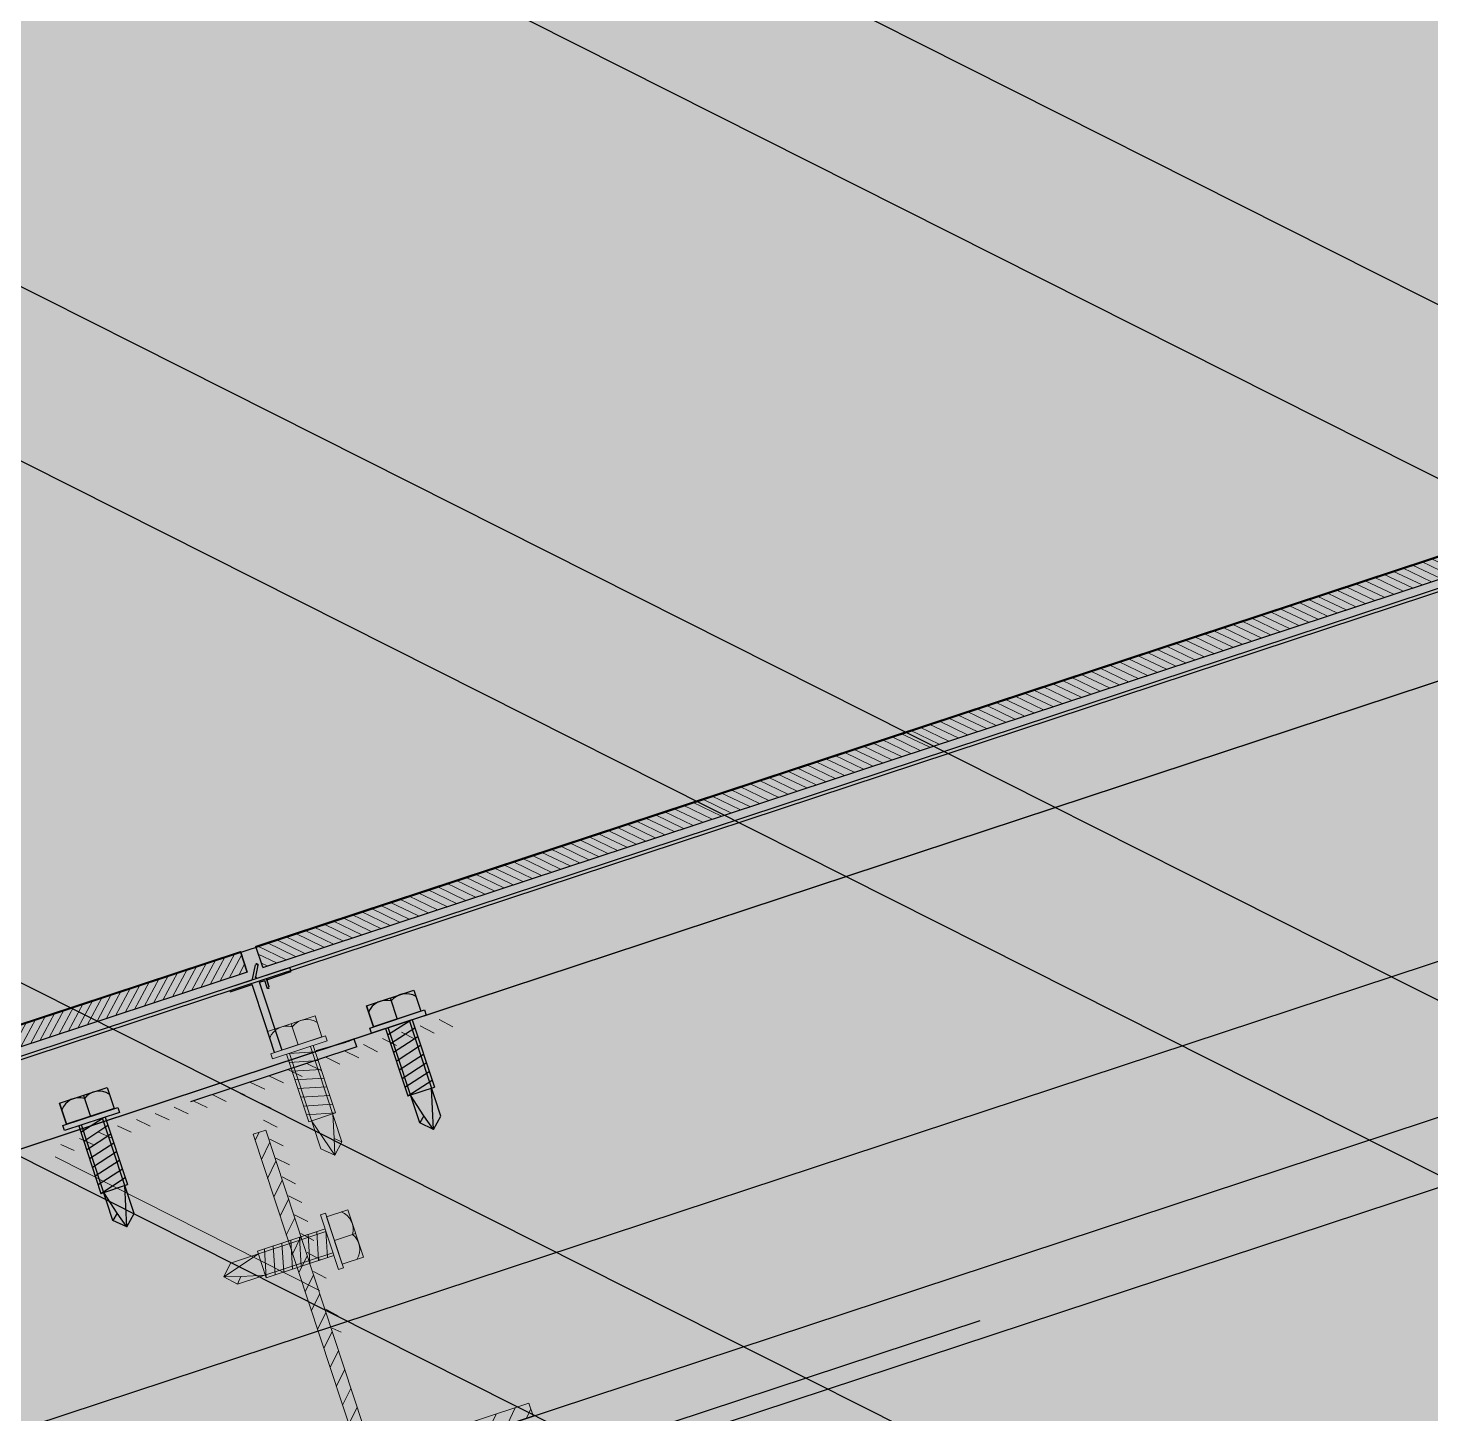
# Model space of a CAD drawing. Header units: metres. Extents: x 678805 to 1359287, y 2747329 to 5497370.
# Drawn here: x 679787.0207 to 679787.3366, y 2748612.5637 to 2748612.8758 of the extents above; entities that cross this region are included whole.
import ezdxf

# ---------------------------------------------------------------- set-up
doc = ezdxf.new("R2010")
doc.units = ezdxf.units.M
doc.linetypes.add('XREF_MON_BUILDINGS$0$Dash_2_', pattern=[0.25, 0.125, -0.125])
doc.linetypes.add('XREF_MON_BUILDINGS$0$Hidden', pattern=[0.004, 0.002, -0.002])
for name, color, linetype in [('00_XREF_MON_HSC_PAVEMENT', 7, 'Continuous'), ('00_XREF_TWQ_BUILDINGS', 7, 'Continuous'), ('XREF_MON_BUILDINGS$0$00-Modulos DEFINIDOS', 7, 'Continuous'), ('XREF_MON_BUILDINGS$0$00-Modulos ROOFS', 2, 'Continuous'), ('XREF_MON_BUILDINGS$0$02-L-01_Structure t2', 7, 'Continuous'), ('XREF_MON_BUILDINGS$0$02-L-01_Struture aux', 4, 'Continuous'), ('XREF_MON_BUILDINGS$0$02-L-Insulation', 252, 'Continuous'), ('XREF_MON_BUILDINGS$0$02-L-INT Panel', 5, 'Continuous'), ('XREF_MON_BUILDINGS$0$02-L-panel', 5, 'Continuous'), ('XREF_MON_BUILDINGS$0$02-L-Pergola Projection', 8, 'Continuous'), ('XREF_MON_BUILDINGS$0$02-L-Pergola Shades', 15, 'Continuous'), ('XREF_MON_BUILDINGS$0$02-L-Pergola Shades Schematic', 8, 'Continuous')]:
    doc.layers.add(name, color=color, linetype=linetype)
for name, color, linetype, true_color in [('XREF_MON_BUILDINGS$0$0-WIPEOUTS', 7, 'Continuous', 0xffffff), ('XREF_MON_BUILDINGS$0$02-KL-06 Food_Kiosks', 7, 'Continuous', 0xdf5911), ('XREF_MON_BUILDINGS$0$02-L-Pergola Wipeout', 7, 'Continuous', 0xffffff)]:
    doc.layers.add(name, color=color, linetype=linetype, true_color=true_color)
doc.layers.add('XREF_MON_BUILDINGS$0$00-AUX STRUCTURE', color=3, linetype='Continuous', plot=False)
doc.layers.add('XREF_MON_BUILDINGS$0$00_AUX', color=3, linetype='Continuous', plot=False)
for name, color, linetype, lineweight in [('XREF_MON_BUILDINGS$0$02-H-251', 251, 'Continuous', 0), ('XREF_MON_BUILDINGS$0$02-H-254', 254, 'Continuous', 0), ('XREF_MON_BUILDINGS$0$02-L-01_Structure L', 7, 'Continuous', 5), ('XREF_MON_BUILDINGS$0$02-L-01_Structure T', 8, 'Continuous', 5)]:
    doc.layers.add(name, color=color, linetype=linetype, lineweight=lineweight)
doc.layers.add('XREF_MON_HSC_PAVEMENT$0$03-TR-Pavement_06_Concrete Slab in situ', color=7, linetype='Continuous', lineweight=9, true_color=0xf7f7f7)
doc.layers.get('XREF_MON_BUILDINGS$0$02-KL-06 Food_Kiosks').off()
doc.linetypes.add('XREF_MON_BUILDINGS$0$BATTING', pattern='A,0.0001,-0.1,[134,ltypeshp.shx,S=0.1,R=0,X=-0.1,Y=0],-0.2,[134,ltypeshp.shx,S=0.1,R=180,X=0.1,Y=0],-0.1', length=0.4001)

# ---------------------------------------------------------------- blocks, each defined once
blk = doc.blocks.new('XREF_MON_BUILDINGS$0$modulo kiosco')
at = {"layer": 'XREF_MON_BUILDINGS$0$0-WIPEOUTS', "true_color": 0xfcfcfc}
h = blk.add_hatch(color=7, dxfattribs=at)
h.dxf.hatch_style = 1
h.paths.add_polyline_path([(119.6986085139215, -61.62058441969566), (119.6986085125245, -56.82058442011476), (124.4986085132696, -56.82058442058042), (124.4986085123383, -61.62058442132547)])
at = {"layer": 'XREF_MON_BUILDINGS$0$00-Modulos ROOFS', "lineweight": 0}
blk.add_lwpolyline([(119.6986085139215, -61.62058441969566), (119.6986085125245, -56.82058442011476), (124.4986085132696, -56.82058442058042), (124.4986085123383, -61.62058442132547)], close=True, dxfattribs=at)
at = {"layer": 'XREF_MON_BUILDINGS$0$00-Modulos ROOFS'}
blk.add_lwpolyline([(124.4986085137352, -57.12058442062698), (124.4986085132696, -56.82058442058042), (124.1986085125245, -56.82058442151174), (119.9986085128039, -56.82058442034759), (119.6986085125245, -56.82058442011476), (119.6986085125245, -57.12058442085981), (119.6986085134558, -61.32058442058042), (119.6986085139215, -61.62058441969566), (119.9986085128039, -61.62058442062698), (124.1986085125245, -61.62058442109264), (124.4986085123383, -61.62058442132547), (124.4986085128039, -61.32058442081325)], close=True, dxfattribs=at)
blk = doc.blocks.new('XREF_MON_BUILDINGS$0$AUTORROSCANTE')
at = {"layer": 'XREF_MON_BUILDINGS$0$02-L-01_Structure t2', "color": 0}
for p, q in [((-31.20000000000002, 5.629165124598842), (-26.19999999999959, 5.62916512459816)), ((-31.19999999999999, -3.410605131648481e-13), (-26.19999999999976, 0)), ((-2.365309734828713, 2.5), (-25, 2.5)), ((0, 0), (-8.999999999999972, 2.5)), ((0, 0), (-3.600692283157343, -1.09366380576239)), ((0, 0), (-2.365309734828713, 2.5)), ((0, 0), (-2.365309734828713, -2.5)), ((-2.365309734828713, -2.5), (-25, -2.5)), ((-3.600692283157343, -1.09366380576239), (-2.365309734828713, -2.5)), ((-31.20000000000002, -5.629165124598899), (-26.19999999999948, -5.629165124599581))]:
    blk.add_line(p, q, dxfattribs=at)
at = {"layer": 'XREF_MON_BUILDINGS$0$02-L-01_Structure t2', "color": 253}
for p, q in [((-25, 3.149999999999977), (-8.999999999999943, 3.150000000000034)), ((-23.47427264461649, -3.14999999999992), (-25, 2.662522019210144)), ((-21.40651940967126, -3.14999999999992), (-23.06020473028568, 3.149999999999864)), ((-19.338766174726, -3.14999999999992), (-20.99245149534045, 3.14999999999992)), ((-17.27101293978083, -3.14999999999992), (-18.92469826039516, 3.150000000000034)), ((-15.20325970483566, -3.14999999999992), (-16.85694502544993, 3.150000000000034)), ((-13.1355064698904, -3.14999999999992), (-14.78919179050473, 3.149999999999977)), ((-11.06775323494514, -3.14999999999992), (-12.72143855555953, 3.149999999999977)), ((-9, -3.14999999999992), (-10.65368532061433, 3.150000000000034)), ((-9, -3.14999999999992), (-8.999999999999972, 3.150000000000034)), ((-25, -3.149999999999977), (-9, -3.149999999999977)), ((-3.600692283157343, -1.09366380576239), (-9, -2.5))]:
    blk.add_line(p, q, dxfattribs=at)
at = {"layer": 'XREF_MON_BUILDINGS$0$02-L-01_Structure t2', "color": 0}
for points in [[(-26.19999999999951, 6.5), (-25, 6.5), (-25, -6.500000000000057), (-26.19999999999951, -6.500000000000057)], [(-31.20000000000002, 5.629165124598842), (-26.19999999999996, 5.629165124598842), (-26.19999999999996, -5.629165124599581), (-31.20000000000002, -5.629165124599581)]]:
    blk.add_lwpolyline(points, close=True, dxfattribs=at)
for centre, start, end in [((-26.98608579049073, 2.367525475711773), 129.2840388374925, 214.1828116507075), ((-26.98608579049073, -2.366719793068796), 145.8304296466695, 230.7332658614822)]:
    blk.add_arc(centre, 4.213914209509284, start, end, dxfattribs=at)
blk = doc.blocks.new('XREF_MON_BUILDINGS$0$ULMA_Escuadra40x80_Seccion')
at = {"layer": 'XREF_MON_BUILDINGS$0$02-H-251', "ltscale": 125}
h = blk.add_hatch(dxfattribs=at)
h.set_pattern_fill('ANSI31', color=256, scale=0.001, angle=360, style=0)
h.set_pattern_definition([(45, (0, 0), (-0.002245064030267288, 0.002245064030267289), [])])
h.paths.add_polyline_path([(0, 0.0799999999994725), (0.002999999989697244, 0.0799999999994725), (0.002999999989697244, 0.002999999999701686), (0.03999999999359716, 0.002999999999701686), (0.03999999999359716, 0), (0, 0)])
at = {"layer": 'XREF_MON_BUILDINGS$0$02-L-01_Structure L', "linetype": 'Continuous'}
blk.add_lwpolyline([(0, 0.0799999999994725), (0.002999999989697244, 0.0799999999994725), (0.002999999989697244, 0.002999999999701686), (0.03999999999359716, 0.002999999999701686), (0.03999999999359716, 0), (0, 0)], close=True, dxfattribs=at)
blk = doc.blocks.new('XREF_MON_BUILDINGS$0$ULMA_Montante VV')
at = {"layer": 'XREF_MON_BUILDINGS$0$02-H-251', "ltscale": 125}
h = blk.add_hatch(dxfattribs=at)
h.set_pattern_fill('ANSI31', color=256, scale=0.001, angle=450, style=0)
h.set_pattern_definition([(134.9999999999999, (-0.05125000000043656, -0.00250000000005457), (-0.002245064030267289, -0.002245064030267287), [])])
edge = h.paths.add_edge_path()
edge.add_line((-0.05095000000073924, -0.00250000000005457), (0.04844999999841093, -0.00250000000005457))
edge.add_arc((0.04844999999841093, -0.002200000000129876), 0.0003, 270, 360)
edge.add_line((0.04874999999992724, -0.002200000000129876), (0.04874999999992724, -0.0003000000001520675))
edge.add_arc((0.04844999999841093, -0.0003000000001520675), 0.0003, 0, 90)
edge.add_line((0.04844999999841093, 0), (0, 0))
edge.add_line((0, 0), (0, 0.05719999999996617))
edge.add_arc((-0.0003000000015163096, 0.05719999999996617), 0.0003, 0, 90)
edge.add_line((-0.0003000000015163096, 0.05749999999989086), (-0.002200000000811997, 0.05749999999989086))
edge.add_arc((-0.002200000000811997, 0.05719999999996617), 0.0003, 90, 180)
edge.add_line((-0.002500000000509317, 0.05719999999996617), (-0.002500000000509317, 0))
edge.add_line((-0.002500000000509317, 0), (-0.05095000000073924, 0))
edge.add_arc((-0.05095000000073924, -0.0003000000001520675), 0.0003, 90, 180)
edge.add_line((-0.05125000000043656, -0.0003000000001520675), (-0.05125000000043656, -0.002200000000129876))
edge.add_arc((-0.05095000000073924, -0.002200000000129876), 0.0003, 180, 270)
blk = doc.blocks.new('XREF_MON_BUILDINGS$0$ULMA_Autotaladrante')
at = {"layer": 'XREF_MON_BUILDINGS$0$02-L-01_Structure T', "color": 252}
for p, q in [((0.006200000001172157, 0.005629165124673818), (0.001200000000153523, 0.005629165124673818)), ((-0.02500000000509317, 2.273736754432321e-13), (-0.02263469026956955, 0.00250000000005457)), ((-0.02500000000509317, 2.273736754432321e-13), (-0.01600000000325963, 0.00250000000005457)), ((-0.02500000000509317, 2.273736754432321e-13), (-0.02263469026956955, -0.002499999999599822)), ((-0.02500000000509317, 2.273736754432321e-13), (-0.02139930772136722, -0.001093663805477263)), ((-0.02263469026956955, 0.00250000000005457), (0, 0.00250000000005457)), ((0, 0.003150000000232467), (-0.01600000000325963, 0.003150000000232467)), ((-0.01600000000325963, -0.003149999999777719), (-0.01600000000325963, 0.003150000000232467)), ((-0.01600000000325963, -0.003149999999777719), (-0.01434631468237058, 0.003150000000232467)), ((-0.01393224676803584, -0.003149999999777719), (-0.01227856144714679, 0.003150000000232467)), ((-0.0118644935323573, -0.003149999999777719), (-0.01021080821146825, 0.003150000000232467)), ((-0.00979674029713351, -0.003149999999777719), (-0.008143054976244457, 0.003150000000232467)), ((-0.00772898706190972, -0.003149999999777719), (-0.006075301741020667, 0.003150000000232467)), ((-0.005661233826231182, -0.003149999999777719), (-0.004007548505342129, 0.003150000000232467)), ((-0.003593480591007392, -0.003149999999777719), (-0.001939795270118339, 0.003150000000232467)), ((-0.001525727355783602, -0.003149999999777719), (0, 0.002662522019363678)), ((0.006200000001172157, 2.273736754432321e-13), (0.001200000000153523, 2.273736754432321e-13)), ((-0.02139930772136722, -0.001093663805477263), (-0.02263469026956955, -0.002499999999599822)), ((-0.02263469026956955, -0.002499999999599822), (0, -0.002499999999599822)), ((-0.02139930772136722, -0.001093663805477263), (-0.01600000000325963, -0.002499999999599822)), ((0, -0.003149999999777719), (-0.01600000000325963, -0.003149999999777719)), ((0.006200000001172157, -0.005629165124219071), (0.001200000000153523, -0.005629165124219071))]:
    blk.add_line(p, q, dxfattribs=at)
for points in [[(0.001200000000153523, 0.006499999999959982), (0, 0.006499999999959982), (0, -0.006499999999732609), (0.001200000000153523, -0.006499999999732609)], [(0.006200000001172157, 0.005629165124673818), (0.001200000000153523, 0.005629165124673818), (0.001200000000153523, -0.005629165124219071), (0.006200000001172157, -0.005629165124219071)]]:
    blk.add_lwpolyline(points, close=True, dxfattribs=at)
for centre, start, end in [((0.001986085791031655, 0.002367525475847287), 325.8171883654993, 50.71596115511253), ((0.001986085791031655, -0.002366719792689764), 309.2667341381091, 34.16957033823044)]:
    blk.add_arc(centre, 0.004213914210367771, start, end, dxfattribs=at)
blk = doc.blocks.new('XREF_MON_BUILDINGS$0$modul 28 ulma')
at = {"layer": 'XREF_MON_BUILDINGS$0$02-H-254', "ltscale": 125}
h = blk.add_hatch(dxfattribs=at)
h.set_pattern_fill('ANSI31', color=256, scale=0.0005, angle=90, style=0)
h.set_pattern_definition([(135, (175.006958869324, -255.2078088947583), (-0.001122532015133644, -0.001122532015133644), [])])
h.paths.add_polyline_path([(4.800029879066025, 0.5910972922028179), (4.800116591471688, 1.20130928472314), (4.795184403305636, 1.20130928472314), (4.795099419037937, 0.5910972922028179)])
h = blk.add_hatch(dxfattribs=at)
h.set_pattern_fill('ANSI31', color=256, scale=0.0005, style=0)
h.set_pattern_definition([(45, (-252.5967196197988, -172.2301347450117), (-0.001122532015133644, 0.001122532015133644), [])])
h.paths.add_polyline_path([(4.795054436160715, 0.5874526971068974), (4.795057048757947, 0.02197516844668712), (4.793478647128673, 0.02197516844668712), (4.793478647128673, 3.987119122595903e-06), (4.800027391900365, 3.987119122595903e-06), (4.800074861943276, 0.5874526971068974)])
at = {"layer": 'XREF_MON_BUILDINGS$0$02-L-01_Struture aux'}
for p, q in [((4.773285106204766, 0.03665190115758583), (4.77328510620473, 4.763445225958968)), ((4.773374305776084, 4.763445225959037), (4.773374305790455, 0.03665190115751661)), ((4.790477273477908, 0.5874526971068974), (4.792227273478264, 0.5874526971068974))]:
    blk.add_line(p, q, dxfattribs=at)
at = {"layer": 'XREF_MON_BUILDINGS$0$02-L-01_Struture aux', "linetype": 'XREF_MON_BUILDINGS$0$Hidden'}
for p, q in [((4.771422974172453, 0.5729398212478787), (4.771422974172453, 0.6123898212478667)), ((4.79213510620696, 0.596102697106943), (4.79213510620696, 0.5909526971069852)), ((4.793135106207163, 0.596102697106943), (4.793135106207163, 0.5907853032644823)), ((4.776064952739151, 0.5909526971069852), (4.782794307218982, 0.5909526971069852)), ((4.782794307218982, 0.5909526971069852), (4.79213510620696, 0.5909526971069852)), ((4.775890683365223, 0.5891526971069823), (4.79213510620696, 0.5891526971069823)), ((4.790385106206603, 0.5879526971069993), (4.79213510620696, 0.5879526971069993)), ((4.79213510620696, 0.5891526971069823), (4.79213510620696, 0.5879526971069993)), ((4.793135106207163, 0.5893996626184332), (4.793135106207163, 0.5816526971070459)), ((4.796165490964203, 0.5888625047282119), (4.793285106207012, 0.590525495643277)), ((4.795865490964506, 0.5883428894858014), (4.793585106206709, 0.5896594702396385)), ((4.790385106206603, 0.5874526971069542), (4.79213510620696, 0.5874526971068974)), ((4.79213510620696, 0.5874526971068974), (4.79213510620696, 0.5816526971070459)), ((4.773468384694895, 0.581811315879982), (4.773222974172456, 0.5749398212478314)), ((4.79213510620696, 0.5816526971070459), (4.793135106207163, 0.5816526971070459)), ((4.771422974172453, 0.5729398212478787), (4.773222974172456, 0.5729398212478787)), ((4.773222974172456, 0.574189821247906), (4.773222974172456, 0.5749398212478314)), ((4.773222974172456, 0.5729398212478787), (4.773222974172456, 0.5749398212478314))]:
    blk.add_line(p, q, dxfattribs=at)
at = {"layer": 'XREF_MON_BUILDINGS$0$02-L-01_Struture aux'}
for points in [[(4.792409661518953, 0.1303054703871283), (4.79240965781337, 4.763445225973808)], [(4.793179809683171, 4.763445225974405), (4.793179813388754, 0.1303054703871283)]]:
    blk.add_lwpolyline(points, dxfattribs=at)
at = {"layer": 'XREF_MON_BUILDINGS$0$02-L-01_Struture aux', "linetype": 'XREF_MON_BUILDINGS$0$Hidden'}
for centre, radius, start, end in [((4.793435106206861, 0.5907853032644823), 0.0003000000000000001, 180, 240.0000000317104), ((4.790385106206603, 0.5877026971069483), 0.0002500000000000272, 90, 270), ((4.793435106206861, 0.5893996626184332), 0.0003000000000000001, 60.00000003171037, 180), ((4.796015490964354, 0.5886026971070066), 0.0003000000000000001, 240.0000000317104, 60.00000003171037)]:
    blk.add_arc(centre, radius, start, end, dxfattribs=at)
at = {"layer": 'XREF_MON_BUILDINGS$0$02-L-Insulation', "linetype": 'XREF_MON_BUILDINGS$0$BATTING', "ltscale": 0.08}
blk.add_line((4.713394025653911, 4.714740308713451), (4.713394025653911, 0.08663730668226999), dxfattribs=at)
at = {"layer": 'XREF_MON_BUILDINGS$0$02-L-INT Panel', "linetype": 'Continuous'}
for p, q in [((4.680027391902598, 4.680003940437194), (4.680027391901262, 0.1200039404331434)), ((4.665027391904403, 4.520003940435165), (4.665027391904403, 0.2800039404351651)), ((4.680027391904702, 4.520003940435165), (4.680027391904389, 0.2800039404351651))]:
    blk.add_line(p, q, dxfattribs=at)
at = {"layer": 'XREF_MON_BUILDINGS$0$02-L-panel', "ltscale": 125}
blk.add_line((4.795335106218889, 0.5910972922028179), (4.800027391900361, 0.5910972922028179), dxfattribs=at)
blk.add_line((4.795335106218889, 0.5910972922028179), (4.800027391900361, 0.5910972922028179), dxfattribs=at)
at = {"layer": 'XREF_MON_BUILDINGS$0$02-L-panel'}
for p, q in [((4.7950069661178, 0.5874526971068974), (4.795057048757953, 0.03323858915035122)), ((4.800027391900361, 0.5874526971068974), (4.80002739190037, 3.987119122587229e-06)), ((4.80002739190037, 3.987119122587229e-06), (4.800027391900361, 0.5874526971068974))]:
    blk.add_line(p, q, dxfattribs=at)
for points in [[(4.795185751897415, 1.20130928472314), (4.800116591471688, 1.20130928472314), (4.800027391900361, 0.5910972922028179), (4.795101906203602, 0.5910972922028179), (4.795185751897415, 1.20130928472314)], [(4.79510190620363, 0.5874526971068974), (4.800027391900361, 0.5874526971068974)]]:
    blk.add_lwpolyline(points, dxfattribs=at)
at = {"layer": 'XREF_MON_BUILDINGS$0$02-L-panel', "ltscale": 125}
blk.add_lwpolyline([(4.795101906203602, 0.5910972922028179), (4.800027391900361, 0.5910972922028179)], dxfattribs=at)
at = {"layer": 'XREF_MON_BUILDINGS$0$02-L-01_Struture aux'}
for name, p, rotation in [('XREF_MON_BUILDINGS$0$ULMA_Montante VV', (4.768922974172313, 0.5980901931614044), 90), ('XREF_MON_BUILDINGS$0$ULMA_Autotaladrante', (4.731588481336162, 0.5925901931727326), 270.009482109194), ('XREF_MON_BUILDINGS$0$ULMA_Escuadra40x80_Seccion', (4.680077391900705, 0.6013023251836387), 270), ('XREF_MON_BUILDINGS$0$ULMA_Autotaladrante', (4.774795655034866, 0.5853225028577145), 0.004741052066469309)]:
    blk.add_blockref(name, p, dxfattribs=dict(at, rotation=rotation))
at = {"layer": 'XREF_MON_BUILDINGS$0$02-L-01_Struture aux', "color": 253, "xscale": 0.001000000003841706, "yscale": 0.001000000003841706, "zscale": 0.001000000003841706, "rotation": 180}
blk.add_blockref('XREF_MON_BUILDINGS$0$AUTORROSCANTE', (4.749155543091721, 0.6348356991160244), dxfattribs=at)
at = {"layer": 'XREF_MON_BUILDINGS$0$02-L-01_Struture aux', "xscale": 0.001000000003841706, "yscale": 0.001000000003841706, "zscale": 0.001000000003841706, "rotation": 180}
blk.add_blockref('XREF_MON_BUILDINGS$0$AUTORROSCANTE', (4.748335106300264, 0.5623549905270977), dxfattribs=at)
blk = doc.blocks.new('XREF_MON_BUILDINGS$0$A$C35545478')
at = {"layer": 'XREF_MON_BUILDINGS$0$00-AUX STRUCTURE', "linetype": 'Continuous', "const_width": 0.03}
blk.add_lwpolyline([(-0.2000891995704208, -4.520089199562022), (-0.2000891995704208, -2.400089199553861)], dxfattribs=at)
at = {"linetype": 'Continuous'}
blk.add_blockref('XREF_MON_BUILDINGS$0$modul 28 ulma', (-4.800116591471687, -4.8000931399975), dxfattribs=at)
blk = doc.blocks.new('XREF_MON_BUILDINGS$0$Rest_4seats')
at = {"layer": 'XREF_MON_BUILDINGS$0$00_AUX', "linetype": 'XREF_MON_BUILDINGS$0$Dash_2_'}
blk.add_lwpolyline([(-1.468512145004503, 1.66509695255553), (-1.452635545769148, -1.684865425381929), (1.472331605116459, -1.671003021572119), (1.456455005881253, 1.678959356365397)], close=True, dxfattribs=at)
blk = doc.blocks.new('XREF_MON_BUILDINGS$0$lamas aluminiotriangulo')
for points in [[(680246.3345229826, 2748651.771409394), (680244.2071790965, 2748653.898753279)], [(680246.4087691946, 2748651.845655606), (680244.35567152, 2748653.898753279)], [(680244.4051689956, 2748653.898753279), (680246.4335179324, 2748651.870404344)], [(680246.5077641442, 2748651.944650555), (680244.5536614204, 2748653.898753279)], [(680244.603158896, 2748653.898753279), (680246.5325128823, 2748651.969399293)], [(680244.1824303594, 2748653.874004542), (680246.3097742449, 2748651.746660656)]]:
    blk.add_lwpolyline(points)
blk = doc.blocks.new('XREF_MON_BUILDINGS$0$PERGOLA PLEGADA')
at = {"layer": 'XREF_MON_BUILDINGS$0$02-L-Pergola Wipeout', "true_color": 0xfcfcfc}
h = blk.add_hatch(color=7, dxfattribs=at)
h.dxf.hatch_style = 1
h.paths.add_polyline_path([(4.612218253081664, 9.290000000968575), (0.3099999981932342, 4.987781745847315), (0.3099999986588955, 9.290000000037253)])
h.paths.add_polyline_path([(0.332781744771637, 4.855000000447035), (4.744999998947605, 9.267218254506588), (4.744999999529682, 4.900563496164978), (4.699436504277401, 4.855000000447035)])
h.paths.add_polyline_path([(4.854999999050051, 9.290000001899898), (9.13443650235422, 9.29000000236556), (4.854999999632128, 5.010563495568931)])
h.paths.add_polyline_path([(9.289999997243285, 9.134436507709324), (9.289999997825362, 4.855000001844019), (5.010563491727225, 4.855000000912696)])
h.paths.add_polyline_path([(4.900563491159119, 4.745000001043081), (9.267218253924511, 4.745000001508743), (4.85500000033062, 0.3327817460522056), (4.854999999166466, 4.699436508584768)])
h.paths.add_polyline_path([(9.289999997825362, 4.612218253780156), (9.289999998291023, 0.3100000019185245), (4.987781747244298, 0.3100000009872019)])
h.paths.add_polyline_path([(0.465563491685316, 0.3100000000558794), (4.744999999064021, 4.589436508249491), (4.745000000111759, 0.3100000014528632)])
h.paths.add_polyline_path([(0.3099999980768189, 4.745000000111759), (4.589436504989862, 4.745000000111759), (0.3099999976111576, 0.4655634895898402)])
h.paths.add_polyline_path([(9.399999998277053, 0.2000000020489097), (0.1999999997206032, 0.1999999997206032), (0.1999999986728653, 9.399999999906868), (9.399999999324791, 9.400000001769513)])
at = {"layer": 'XREF_MON_BUILDINGS$0$02-L-Pergola Shades', "xscale": -1, "rotation": 270.0000000152252}
blk.add_blockref('XREF_MON_BUILDINGS$0$lamas aluminiotriangulo', (-2748649.153572517, -680243.8731607608), dxfattribs=at)
at = {"layer": 'XREF_MON_BUILDINGS$0$02-L-Pergola Shades Schematic', "xscale": -1, "rotation": 270.0000000152252}
blk.add_blockref('XREF_MON_BUILDINGS$0$lamas aluminiotriangulo', (-2748649.153572517, -680243.8731607608), dxfattribs=at)
blk = doc.blocks.new('XREF_MON_BUILDINGS')
at = {"layer": 'XREF_MON_BUILDINGS$0$02-KL-06 Food_Kiosks', "linetype": 'Continuous', "rotation": 18.26515244430689}
blk.add_blockref('XREF_MON_BUILDINGS$0$modulo kiosco', (679651.5959124656, 2748627.791056332, -5.634408346884291e-06), dxfattribs=at)
at = {"layer": 'XREF_MON_BUILDINGS$0$00-Modulos DEFINIDOS', "rotation": 108.2651517784787}
blk.add_blockref('XREF_MON_BUILDINGS$0$A$C35545478', (679783.0715349533, 2748611.348776795, 2.192747626645143e-06), dxfattribs=at)
at = {"layer": 'XREF_MON_BUILDINGS$0$00-Modulos DEFINIDOS', "linetype": 'Continuous', "xscale": -0.9999999999999989, "rotation": 198.5365639134479}
blk.add_blockref('XREF_MON_BUILDINGS$0$Rest_4seats', (679789.0293036093, 2748611.409967353, 2.192754793536124e-06), dxfattribs=at)
at = {"layer": 'XREF_MON_BUILDINGS$0$02-L-Pergola Projection', "rotation": 198.2651524461591}
blk.add_blockref('XREF_MON_BUILDINGS$0$PERGOLA PLEGADA', (679789.156041937, 2748615.880575608, -4.263405806781209e-06), dxfattribs=at)
blk = doc.blocks.new('XREF_MON_HSC_PAVEMENT')
at = {"layer": 'XREF_MON_HSC_PAVEMENT$0$03-TR-Pavement_06_Concrete Slab in situ', "linetype": 'Continuous'}
h = blk.add_hatch(color=256, dxfattribs=at)
h.dxf.hatch_style = 1
h.paths.add_polyline_path([(679764.8595081758, 2748618.962261748), (679827.2147204854, 2748639.558390062), (679835.4556343118, 2748614.728242476), (679775.6626727318, 2748586.251462926)])

msp = doc.modelspace()

# ---------------------------------------------------------------- block references
at = {"layer": '00_XREF_MON_HSC_PAVEMENT'}
msp.add_blockref('XREF_MON_HSC_PAVEMENT', (0, 0), dxfattribs=at)

# ---------------------------------------------------------------- next in the draw order: block references
at = {"layer": '00_XREF_TWQ_BUILDINGS'}
msp.add_blockref('XREF_MON_BUILDINGS', (0, 0), dxfattribs=at)

# ---------------------------------------------------------------- next in the draw order: block references
msp.add_blockref('XREF_MON_BUILDINGS', (0, 0))

doc.saveas('drawing.dxf')
